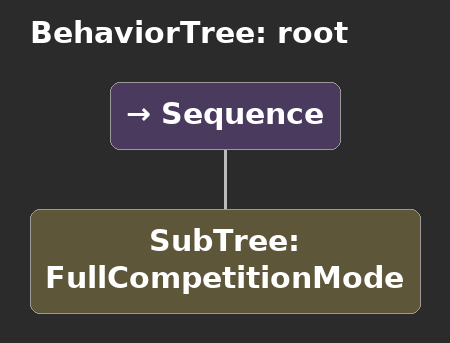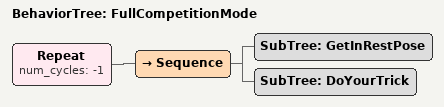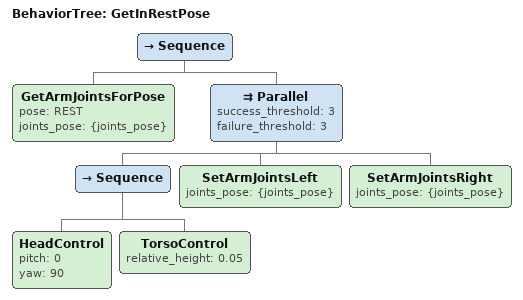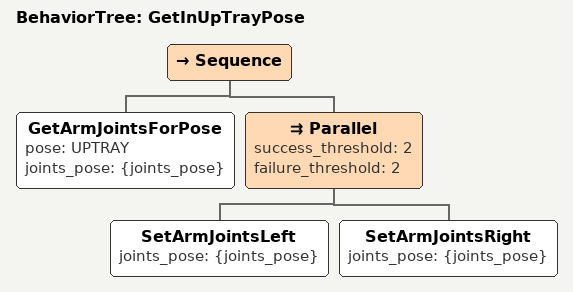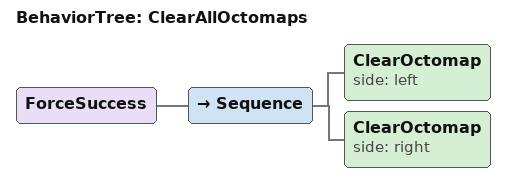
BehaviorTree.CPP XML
<BehaviorTree ID="root">
    <Sequence>
        <SubTree ID="FullCompetitionMode"/>
    </Sequence>
</BehaviorTree>

<BehaviorTree ID="FullCompetitionMode">
    <Repeat num_cycles="-1">
        <Sequence>
            <SubTree ID="GetInRestPose"/>
            <SubTree ID="DoYourTrick"/>
        </Sequence>
    </Repeat>
</BehaviorTree>

<BehaviorTree ID="GetInRestPose">
    <Sequence>
        <GetArmJointsForPose pose="REST" joints_pose="{joints_pose}"/>
        <Parallel success_threshold="3" failure_threshold="3">
            <Sequence>
                <HeadControl pitch="0" yaw="90"/>
                <TorsoControl relative_height="0.05"/>
            </Sequence>
            <SetArmJointsLeft joints_pose="{joints_pose}"/>
            <SetArmJointsRight joints_pose="{joints_pose}"/>
        </Parallel>
    </Sequence>
</BehaviorTree>

<BehaviorTree ID="GetInUpTrayPose">
    <Sequence>
        <GetArmJointsForPose pose="UPTRAY" joints_pose="{joints_pose}"/>
        <Parallel success_threshold="2" failure_threshold="2">
            <SetArmJointsLeft joints_pose="{joints_pose}"/>
            <SetArmJointsRight joints_pose="{joints_pose}"/>
        </Parallel>
    </Sequence>
</BehaviorTree>

<BehaviorTree ID="ClearAllOctomaps">
    <ForceSuccess>
        <Sequence>
            <ClearOctomap side="left"/>
            <ClearOctomap side="right"/>
        </Sequence>
    </ForceSuccess>
</BehaviorTree>
